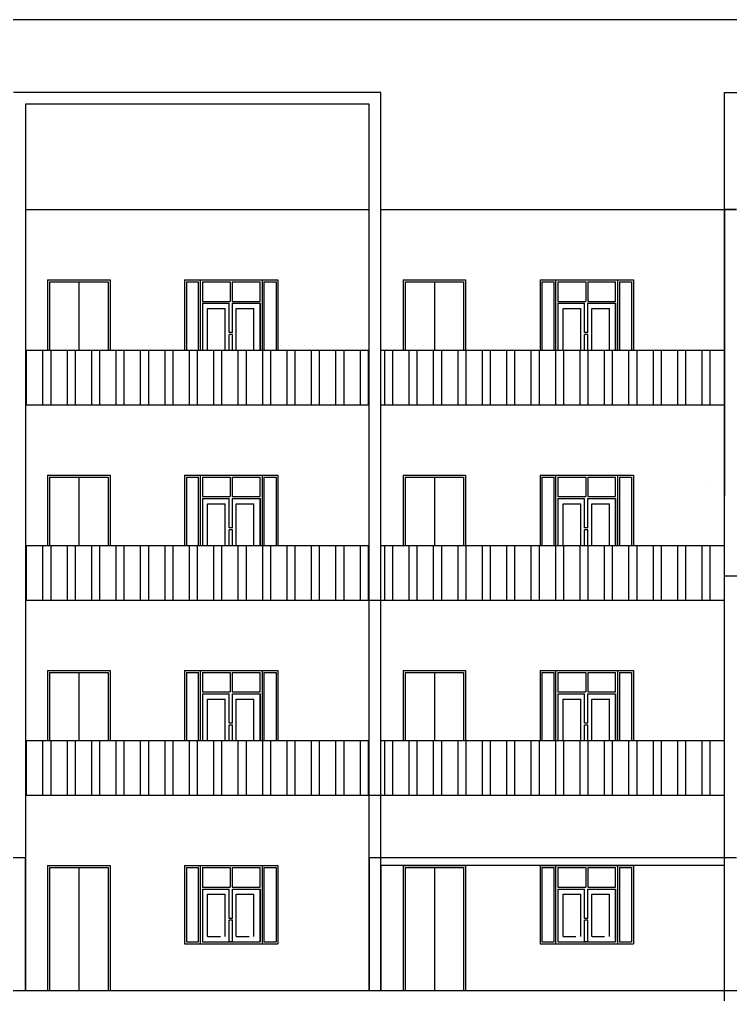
# Model space of a CAD drawing. Header units: metres. Extents: x -1744 to -758, y -4183 to -3914.
# Drawn here: x -857.65 to -843.78, y -4106.09 to -4087.07 of the extents above; entities that cross this region are included whole.
import ezdxf

# ---------------------------------------------------------------- set-up
doc = ezdxf.new("R2010")
doc.units = ezdxf.units.M
doc.linetypes.add('DASHED2', pattern=[0.375, 0.25, -0.125])
doc.layers.add('08-HATCHING', color=8, linetype='Continuous')
doc.layers.add('WALL', color=7, linetype='Continuous')
doc.layers.add('A_---WALLS', color=255, linetype='Continuous', lineweight=30)
doc.layers.add('by block', color=252, linetype='Continuous', lineweight=30)

# ---------------------------------------------------------------- blocks, each defined once
blk = doc.blocks.new('A$C1C9B1590')
for p, q in [((761.594, 84.566), (761.594, 94.472)), ((761.594, 94.472), (772.414, 94.472)), ((747.954, 92.186), (754.659, 92.186)), ((747.954, 92.186), (754.659, 92.186)), ((754.888, 92.186), (761.822, 92.186)), ((754.888, 92.186), (761.594, 92.186)), ((748.388, 90.814), (749.607, 90.814)), ((748.388, 90.814), (748.388, 89.443)), ((748.426, 90.776), (748.426, 89.443)), ((748.426, 90.776), (749.569, 90.776)), ((748.998, 90.776), (748.998, 89.443)), ((749.569, 90.776), (749.569, 89.443)), ((749.607, 90.814), (749.607, 89.443)), ((751.059, 90.814), (751.059, 89.443)), ((751.059, 90.814), (752.881, 90.814)), ((751.097, 90.776), (751.097, 89.443)), ((751.097, 90.776), (751.332, 90.776)), ((751.332, 89.443), (751.332, 90.776)), ((751.37, 89.443), (751.37, 90.814)), ((751.37, 90.814), (752.881, 90.814)), ((751.408, 90.776), (751.408, 90.395)), ((751.408, 90.776), (751.951, 90.776)), ((751.951, 90.776), (751.951, 90.395)), ((751.989, 90.776), (751.989, 90.395)), ((751.989, 90.776), (752.532, 90.776)), ((752.532, 90.395), (752.532, 90.776)), ((752.57, 90.814), (752.57, 89.443)), ((752.57, 90.776), (752.57, 90.147)), ((752.608, 90.776), (752.843, 90.776)), ((752.608, 90.776), (752.608, 89.443)), ((752.843, 90.776), (752.843, 89.443)), ((752.881, 90.814), (752.881, 89.443)), ((755.322, 90.814), (756.541, 90.814)), ((755.322, 90.814), (755.322, 89.443)), ((755.36, 90.776), (755.36, 89.443)), ((755.36, 90.776), (756.503, 90.776)), ((755.932, 90.776), (755.932, 89.443)), ((756.503, 90.776), (756.503, 89.443)), ((756.541, 90.814), (756.541, 89.443)), ((757.993, 90.814), (757.993, 89.443)), ((757.993, 90.814), (759.815, 90.814)), ((758.031, 90.776), (758.266, 90.776)), ((758.031, 90.776), (758.031, 89.443)), ((758.266, 89.443), (758.266, 90.776)), ((758.304, 89.443), (758.304, 90.814)), ((758.304, 90.814), (759.815, 90.814)), ((758.342, 90.776), (758.885, 90.776)), ((758.342, 90.776), (758.342, 90.395)), ((758.885, 90.776), (758.885, 90.395)), ((758.923, 90.776), (758.923, 90.395)), ((758.923, 90.776), (759.466, 90.776)), ((759.466, 90.395), (759.466, 90.776)), ((759.504, 90.814), (759.504, 89.443)), ((759.504, 90.776), (759.504, 90.147)), ((759.542, 90.776), (759.777, 90.776)), ((759.542, 90.776), (759.542, 89.443)), ((759.777, 90.776), (759.777, 89.443)), ((759.815, 90.814), (759.815, 89.443)), ((751.408, 90.395), (751.951, 90.395)), ((751.989, 90.395), (752.532, 90.395)), ((758.342, 90.395), (758.885, 90.395)), ((758.923, 90.395), (759.466, 90.395)), ((751.408, 90.357), (751.928, 90.357)), ((751.408, 90.357), (751.408, 89.443)), ((751.509, 89.443), (751.509, 90.255)), ((751.509, 90.255), (751.852, 90.255)), ((751.852, 89.443), (751.852, 90.255)), ((751.928, 89.785), (751.928, 90.357)), ((751.992, 90.357), (752.532, 90.357)), ((751.992, 89.785), (751.992, 90.357)), ((752.068, 89.443), (752.068, 90.255)), ((752.068, 90.255), (752.411, 90.255)), ((752.411, 89.443), (752.411, 90.255)), ((752.532, 90.357), (752.532, 89.443)), ((752.532, 89.443), (752.532, 90.357)), ((758.342, 90.357), (758.863, 90.357)), ((758.342, 90.357), (758.342, 89.443)), ((758.444, 90.255), (758.786, 90.255)), ((758.444, 89.443), (758.444, 90.255)), ((758.786, 89.443), (758.786, 90.255)), ((758.863, 89.785), (758.863, 90.357)), ((758.926, 89.785), (758.926, 90.357)), ((758.926, 90.357), (759.466, 90.357)), ((759.002, 89.443), (759.002, 90.255)), ((759.002, 90.255), (759.345, 90.255)), ((759.345, 89.443), (759.345, 90.255)), ((759.466, 89.443), (759.466, 90.357)), ((759.466, 90.357), (759.466, 89.443)), ((751.928, 89.443), (751.928, 89.747)), ((751.992, 89.443), (751.992, 89.747)), ((758.863, 89.443), (758.863, 89.747)), ((758.926, 89.443), (758.926, 89.747)), ((747.954, 89.443), (754.659, 89.443)), ((754.888, 89.443), (761.594, 89.443)), ((754.888, 89.443), (761.594, 89.443)), ((747.954, 88.376), (754.659, 88.376)), ((754.888, 88.376), (761.594, 88.376)), ((748.388, 87.004), (748.388, 85.633)), ((748.388, 87.004), (749.607, 87.004)), ((748.426, 86.966), (748.426, 85.633)), ((748.426, 86.966), (749.569, 86.966)), ((748.998, 86.966), (748.998, 85.633)), ((749.569, 86.966), (749.569, 85.633)), ((749.607, 87.004), (749.607, 85.633)), ((751.059, 87.004), (751.059, 85.633)), ((751.059, 87.004), (752.881, 87.004)), ((751.097, 86.966), (751.097, 85.633)), ((751.097, 86.966), (751.332, 86.966)), ((751.332, 85.633), (751.332, 86.966)), ((751.37, 85.633), (751.37, 87.004)), ((751.37, 87.004), (752.881, 87.004)), ((751.408, 86.966), (751.951, 86.966)), ((751.408, 86.966), (751.408, 86.585)), ((751.951, 86.966), (751.951, 86.585)), ((751.989, 86.966), (752.532, 86.966)), ((751.989, 86.966), (751.989, 86.585)), ((752.532, 86.585), (752.532, 86.966)), ((752.57, 87.004), (752.57, 85.633)), ((752.57, 86.966), (752.57, 86.337)), ((752.608, 86.966), (752.608, 85.633)), ((752.608, 86.966), (752.843, 86.966)), ((752.843, 86.966), (752.843, 85.633)), ((752.881, 87.004), (752.881, 85.633)), ((755.322, 87.004), (755.322, 85.633)), ((755.322, 87.004), (756.541, 87.004)), ((755.36, 86.966), (755.36, 85.633)), ((755.36, 86.966), (756.503, 86.966)), ((755.932, 86.966), (755.932, 85.633)), ((756.503, 86.966), (756.503, 85.633)), ((756.541, 87.004), (756.541, 85.633)), ((757.993, 87.004), (757.993, 85.633)), ((757.993, 87.004), (759.815, 87.004)), ((758.031, 86.966), (758.031, 85.633)), ((758.031, 86.966), (758.266, 86.966)), ((758.266, 85.633), (758.266, 86.966)), ((758.304, 85.633), (758.304, 87.004)), ((758.304, 87.004), (759.815, 87.004)), ((758.342, 86.966), (758.342, 86.585)), ((758.342, 86.966), (758.885, 86.966)), ((758.885, 86.966), (758.885, 86.585)), ((758.923, 86.966), (758.923, 86.585)), ((758.923, 86.966), (759.466, 86.966)), ((759.466, 86.585), (759.466, 86.966)), ((759.504, 87.004), (759.504, 85.633)), ((759.504, 86.966), (759.504, 86.337)), ((759.542, 86.966), (759.542, 85.633)), ((759.542, 86.966), (759.777, 86.966)), ((759.777, 86.966), (759.777, 85.633)), ((759.815, 87.004), (759.815, 85.633)), ((751.408, 86.585), (751.951, 86.585)), ((751.989, 86.585), (752.532, 86.585)), ((758.342, 86.585), (758.885, 86.585)), ((758.923, 86.585), (759.466, 86.585)), ((751.408, 86.547), (751.928, 86.547)), ((751.408, 86.547), (751.408, 85.633)), ((751.509, 85.633), (751.509, 86.445)), ((751.509, 86.445), (751.852, 86.445)), ((751.852, 85.633), (751.852, 86.445)), ((751.928, 85.975), (751.928, 86.547)), ((751.992, 85.975), (751.992, 86.547)), ((751.992, 86.547), (752.532, 86.547)), ((752.068, 86.445), (752.411, 86.445)), ((752.068, 85.633), (752.068, 86.445)), ((752.411, 85.633), (752.411, 86.445)), ((752.532, 85.633), (752.532, 86.547)), ((752.532, 86.547), (752.532, 85.633)), ((758.342, 86.547), (758.863, 86.547)), ((758.342, 86.547), (758.342, 85.633)), ((758.444, 85.633), (758.444, 86.445)), ((758.444, 86.445), (758.786, 86.445)), ((758.786, 85.633), (758.786, 86.445)), ((758.863, 85.975), (758.863, 86.547)), ((758.926, 85.975), (758.926, 86.547)), ((758.926, 86.547), (759.466, 86.547)), ((759.002, 85.633), (759.002, 86.445)), ((759.002, 86.445), (759.345, 86.445)), ((759.345, 85.633), (759.345, 86.445)), ((759.466, 86.547), (759.466, 85.633)), ((759.466, 85.633), (759.466, 86.547)), ((751.928, 85.633), (751.928, 85.937)), ((751.992, 85.633), (751.992, 85.937)), ((758.863, 85.633), (758.863, 85.937)), ((758.926, 85.633), (758.926, 85.937)), ((747.954, 85.633), (754.659, 85.633)), ((754.888, 85.633), (761.594, 85.633)), ((747.954, 84.566), (761.594, 84.566)), ((747.954, 84.566), (754.659, 84.566)), ((754.888, 84.566), (761.594, 84.566)), ((761.594, 80.756), (761.594, 84.566)), ((748.388, 83.194), (748.388, 81.823)), ((748.388, 83.194), (749.607, 83.194)), ((748.426, 83.156), (748.426, 81.823)), ((748.426, 83.156), (749.569, 83.156)), ((748.998, 83.156), (748.998, 81.823)), ((749.569, 83.156), (749.569, 81.823)), ((749.607, 83.194), (749.607, 81.823)), ((751.059, 83.194), (751.059, 81.823)), ((751.059, 83.194), (752.881, 83.194)), ((751.097, 83.156), (751.097, 81.823)), ((751.097, 83.156), (751.332, 83.156)), ((751.332, 81.823), (751.332, 83.156)), ((751.37, 81.823), (751.37, 83.194)), ((751.37, 83.194), (752.881, 83.194)), ((751.408, 83.156), (751.951, 83.156)), ((751.408, 83.156), (751.408, 82.775)), ((751.951, 83.156), (751.951, 82.775)), ((751.989, 83.156), (752.532, 83.156)), ((751.989, 83.156), (751.989, 82.775)), ((752.532, 82.775), (752.532, 83.156)), ((752.57, 83.194), (752.57, 81.823)), ((752.57, 83.156), (752.57, 82.527)), ((752.608, 83.156), (752.608, 81.823)), ((752.608, 83.156), (752.843, 83.156)), ((752.843, 83.156), (752.843, 81.823)), ((752.881, 83.194), (752.881, 81.823)), ((755.322, 83.194), (755.322, 81.823)), ((755.322, 83.194), (756.541, 83.194)), ((755.36, 83.156), (755.36, 81.823)), ((755.36, 83.156), (756.503, 83.156)), ((755.932, 83.156), (755.932, 81.823)), ((756.503, 83.156), (756.503, 81.823)), ((756.541, 83.194), (756.541, 81.823)), ((757.993, 83.194), (757.993, 81.823)), ((757.993, 83.194), (759.815, 83.194)), ((758.031, 83.156), (758.031, 81.823)), ((758.031, 83.156), (758.266, 83.156)), ((758.266, 81.823), (758.266, 83.156)), ((758.304, 81.823), (758.304, 83.194)), ((758.304, 83.194), (759.815, 83.194)), ((758.342, 83.156), (758.342, 82.775)), ((758.342, 83.156), (758.885, 83.156)), ((758.885, 83.156), (758.885, 82.775)), ((758.923, 83.156), (758.923, 82.775)), ((758.923, 83.156), (759.466, 83.156)), ((759.466, 82.775), (759.466, 83.156)), ((759.504, 83.194), (759.504, 81.823)), ((759.504, 83.156), (759.504, 82.527)), ((759.542, 83.156), (759.542, 81.823)), ((759.542, 83.156), (759.777, 83.156)), ((759.777, 83.156), (759.777, 81.823)), ((759.815, 83.194), (759.815, 81.823)), ((751.408, 82.775), (751.951, 82.775)), ((751.989, 82.775), (752.532, 82.775)), ((758.342, 82.775), (758.885, 82.775)), ((758.923, 82.775), (759.466, 82.775)), ((751.408, 82.737), (751.928, 82.737)), ((751.408, 82.737), (751.408, 81.823)), ((751.509, 81.823), (751.509, 82.635)), ((751.509, 82.635), (751.852, 82.635)), ((751.852, 81.823), (751.852, 82.635)), ((751.928, 82.165), (751.928, 82.737)), ((751.992, 82.165), (751.992, 82.737)), ((751.992, 82.737), (752.532, 82.737)), ((752.068, 82.635), (752.411, 82.635)), ((752.068, 81.823), (752.068, 82.635)), ((752.411, 81.823), (752.411, 82.635)), ((752.532, 81.823), (752.532, 82.737)), ((752.532, 82.737), (752.532, 81.823)), ((758.342, 82.737), (758.863, 82.737)), ((758.342, 82.737), (758.342, 81.823)), ((758.444, 81.823), (758.444, 82.635)), ((758.444, 82.635), (758.786, 82.635)), ((758.786, 81.823), (758.786, 82.635)), ((758.863, 82.165), (758.863, 82.737)), ((758.926, 82.165), (758.926, 82.737)), ((758.926, 82.737), (759.466, 82.737)), ((759.002, 81.823), (759.002, 82.635)), ((759.002, 82.635), (759.345, 82.635)), ((759.345, 81.823), (759.345, 82.635)), ((759.466, 82.737), (759.466, 81.823)), ((759.466, 81.823), (759.466, 82.737)), ((751.928, 81.823), (751.928, 82.127)), ((751.992, 81.823), (751.992, 82.127)), ((758.863, 81.823), (758.863, 82.127)), ((758.926, 81.823), (758.926, 82.127)), ((747.954, 81.823), (754.659, 81.823)), ((754.888, 81.823), (761.594, 81.823)), ((747.954, 80.756), (761.594, 80.756)), ((747.954, 80.756), (761.594, 80.756)), ((761.594, 76.946), (761.594, 80.756)), ((748.388, 79.384), (749.607, 79.384)), ((748.388, 79.384), (748.388, 76.946)), ((748.426, 79.346), (748.426, 76.946)), ((748.426, 79.346), (749.569, 79.346)), ((748.998, 79.346), (748.998, 76.946)), ((749.569, 79.346), (749.569, 76.946)), ((749.607, 79.384), (749.607, 76.946)), ((751.059, 79.384), (751.059, 77.86)), ((751.059, 79.384), (752.881, 79.384)), ((751.097, 79.346), (751.097, 77.898)), ((751.097, 79.346), (751.332, 79.346)), ((751.332, 77.898), (751.332, 79.346)), ((751.37, 77.86), (751.37, 79.384)), ((751.37, 79.384), (752.881, 79.384)), ((751.408, 79.346), (751.951, 79.346)), ((751.408, 79.346), (751.408, 78.965)), ((751.951, 79.346), (751.951, 78.965)), ((751.989, 79.346), (752.532, 79.346)), ((751.989, 79.346), (751.989, 78.965)), ((752.532, 78.965), (752.532, 79.346)), ((752.57, 79.384), (752.57, 77.86)), ((752.57, 79.346), (752.57, 78.717)), ((752.608, 79.346), (752.843, 79.346)), ((752.608, 79.346), (752.608, 77.898)), ((752.843, 79.346), (752.843, 77.898)), ((752.881, 79.384), (752.881, 77.86)), ((755.322, 79.384), (756.541, 79.384)), ((755.322, 79.384), (755.322, 76.946)), ((755.36, 79.346), (755.36, 76.946)), ((755.36, 79.346), (756.503, 79.346)), ((755.932, 79.346), (755.932, 76.946)), ((756.503, 79.346), (756.503, 76.946)), ((756.541, 79.384), (756.541, 76.946)), ((757.993, 79.384), (759.815, 79.384)), ((757.993, 79.384), (757.993, 77.86)), ((758.031, 79.346), (758.266, 79.346)), ((758.031, 79.346), (758.031, 77.898)), ((758.266, 77.898), (758.266, 79.346)), ((758.304, 77.86), (758.304, 79.384)), ((758.304, 79.384), (759.815, 79.384)), ((758.342, 79.346), (758.342, 78.965)), ((758.342, 79.346), (758.885, 79.346)), ((758.885, 79.346), (758.885, 78.965)), ((758.923, 79.346), (758.923, 78.965)), ((758.923, 79.346), (759.466, 79.346)), ((759.466, 78.965), (759.466, 79.346)), ((759.504, 79.384), (759.504, 77.86)), ((759.504, 79.346), (759.504, 78.717)), ((759.542, 79.346), (759.777, 79.346)), ((759.542, 79.346), (759.542, 77.898)), ((759.777, 79.346), (759.777, 77.898)), ((759.815, 79.384), (759.815, 77.86)), ((751.408, 78.965), (751.951, 78.965)), ((751.989, 78.965), (752.532, 78.965)), ((758.342, 78.965), (758.885, 78.965)), ((758.923, 78.965), (759.466, 78.965)), ((751.408, 78.927), (751.928, 78.927)), ((751.408, 78.927), (751.408, 77.898)), ((751.509, 78.825), (751.852, 78.825)), ((751.509, 78), (751.509, 78.825)), ((751.852, 78), (751.852, 78.825)), ((751.928, 78.355), (751.928, 78.927)), ((751.992, 78.355), (751.992, 78.927)), ((751.992, 78.927), (752.532, 78.927)), ((752.068, 78.825), (752.411, 78.825)), ((752.068, 78), (752.068, 78.825)), ((752.411, 78), (752.411, 78.825)), ((752.532, 77.898), (752.532, 78.927)), ((752.532, 78.927), (752.532, 77.898)), ((758.342, 78.927), (758.342, 77.898)), ((758.342, 78.927), (758.863, 78.927)), ((758.444, 78), (758.444, 78.825)), ((758.444, 78.825), (758.786, 78.825)), ((758.786, 78), (758.786, 78.825)), ((758.863, 78.355), (758.863, 78.927)), ((758.926, 78.355), (758.926, 78.927)), ((758.926, 78.927), (759.466, 78.927)), ((759.002, 78.825), (759.345, 78.825)), ((759.002, 78), (759.002, 78.825)), ((759.345, 78), (759.345, 78.825)), ((759.466, 78.927), (759.466, 77.898)), ((759.466, 77.898), (759.466, 78.927)), ((751.928, 77.898), (751.928, 78.317)), ((751.992, 77.898), (751.992, 78.317)), ((758.863, 77.898), (758.863, 78.317)), ((758.926, 77.898), (758.926, 78.317)), ((751.059, 77.86), (751.846, 77.86)), ((751.059, 77.86), (752.881, 77.86)), ((751.097, 77.898), (751.332, 77.898)), ((751.37, 77.86), (752.881, 77.86)), ((751.408, 77.898), (751.954, 77.898)), ((751.989, 77.898), (751.928, 77.898)), ((751.992, 77.898), (751.951, 77.898)), ((751.967, 77.898), (752.532, 77.898)), ((752.608, 77.898), (752.843, 77.898)), ((757.993, 77.86), (758.78, 77.86)), ((757.993, 77.86), (759.815, 77.86)), ((758.031, 77.898), (758.266, 77.898)), ((758.304, 77.86), (759.815, 77.86)), ((758.342, 77.898), (758.888, 77.898)), ((758.923, 77.898), (758.863, 77.898)), ((758.926, 77.898), (758.885, 77.898)), ((758.901, 77.898), (759.466, 77.898)), ((759.542, 77.898), (759.777, 77.898)), ((708.963, 76.946), (824.879, 76.946))]:
    blk.add_line(p, q)
at = {"linetype": 'DASHED2'}
for p, q in [((751.992, 89.785), (751.928, 89.785)), ((751.992, 89.747), (751.928, 89.747)), ((758.926, 89.785), (758.863, 89.785)), ((758.926, 89.747), (758.863, 89.747)), ((751.992, 85.975), (751.928, 85.975)), ((751.992, 85.937), (751.928, 85.937)), ((758.926, 85.975), (758.863, 85.975)), ((758.926, 85.937), (758.863, 85.937)), ((751.992, 82.165), (751.928, 82.165)), ((751.992, 82.127), (751.928, 82.127)), ((758.926, 82.165), (758.863, 82.165)), ((758.926, 82.127), (758.863, 82.127)), ((751.992, 78.355), (751.928, 78.355)), ((751.992, 78.317), (751.928, 78.317)), ((758.926, 78.355), (758.863, 78.355)), ((758.926, 78.317), (758.863, 78.317)), ((751.509, 78), (751.852, 78)), ((751.992, 77.898), (751.928, 77.898)), ((752.068, 78), (752.411, 78)), ((758.444, 78), (758.786, 78)), ((758.926, 77.898), (758.863, 77.898)), ((759.002, 78), (759.345, 78))]:
    blk.add_line(p, q, dxfattribs=at)
at = {"layer": '08-HATCHING', "linetype": 'Continuous'}
for p, q in [((747.979, 92.185), (747.979, 92.186)), ((748.296, 92.185), (748.296, 92.186)), ((748.455, 92.185), (748.455, 92.186)), ((748.773, 92.185), (748.773, 92.186)), ((748.931, 92.185), (748.931, 92.186)), ((749.249, 92.185), (749.249, 92.186)), ((749.408, 92.185), (749.408, 92.186)), ((749.725, 92.185), (749.725, 92.186)), ((749.884, 92.185), (749.884, 92.186)), ((750.201, 92.185), (750.201, 92.186)), ((750.36, 92.185), (750.36, 92.186)), ((750.678, 92.185), (750.678, 92.186)), ((750.836, 92.185), (750.836, 92.186)), ((751.154, 92.185), (751.154, 92.186)), ((751.313, 92.185), (751.313, 92.186)), ((751.63, 92.185), (751.63, 92.186)), ((751.789, 92.185), (751.789, 92.186)), ((752.106, 92.185), (752.106, 92.186)), ((752.265, 92.185), (752.265, 92.186)), ((752.583, 92.185), (752.583, 92.186)), ((752.741, 92.185), (752.741, 92.186)), ((753.059, 92.185), (753.059, 92.186)), ((753.218, 92.185), (753.218, 92.186)), ((753.535, 92.185), (753.535, 92.186)), ((753.694, 92.185), (753.694, 92.186)), ((754.011, 92.185), (754.011, 92.186)), ((754.17, 92.185), (754.17, 92.186)), ((754.488, 92.185), (754.488, 92.186)), ((754.646, 92.185), (754.646, 92.186)), ((754.964, 92.185), (754.964, 92.186)), ((755.123, 92.185), (755.123, 92.186)), ((755.44, 92.185), (755.44, 92.186)), ((755.599, 92.185), (755.599, 92.186)), ((755.916, 92.185), (755.916, 92.186)), ((756.075, 92.185), (756.075, 92.186)), ((756.393, 92.185), (756.393, 92.186)), ((756.551, 92.185), (756.551, 92.186)), ((756.869, 92.185), (756.869, 92.186)), ((757.028, 92.185), (757.028, 92.186)), ((757.345, 92.185), (757.345, 92.186)), ((757.504, 92.185), (757.504, 92.186)), ((757.821, 92.185), (757.821, 92.186)), ((757.98, 92.185), (757.98, 92.186)), ((758.298, 92.185), (758.298, 92.186)), ((758.456, 92.185), (758.456, 92.186)), ((758.774, 92.185), (758.774, 92.186)), ((758.933, 92.185), (758.933, 92.186)), ((759.25, 92.185), (759.25, 92.186)), ((759.409, 92.185), (759.409, 92.186)), ((759.726, 92.185), (759.726, 92.186)), ((759.885, 92.185), (759.885, 92.186)), ((760.203, 92.185), (760.203, 92.186)), ((760.361, 92.185), (760.361, 92.186)), ((760.679, 92.185), (760.679, 92.186)), ((760.838, 92.185), (760.838, 92.186)), ((761.155, 92.185), (761.155, 92.186)), ((761.314, 92.185), (761.314, 92.186)), ((747.979, 88.375), (747.979, 89.441)), ((748.296, 88.375), (748.296, 89.441)), ((748.455, 88.375), (748.455, 89.441)), ((748.773, 88.375), (748.773, 89.441)), ((748.931, 88.375), (748.931, 89.441)), ((749.249, 88.375), (749.249, 89.441)), ((749.408, 88.375), (749.408, 89.441)), ((749.725, 88.375), (749.725, 89.441)), ((749.884, 88.375), (749.884, 89.441)), ((750.201, 88.375), (750.201, 89.441)), ((750.36, 88.375), (750.36, 89.441)), ((750.678, 88.375), (750.678, 89.441)), ((750.836, 88.375), (750.836, 89.441)), ((751.154, 88.375), (751.154, 89.441)), ((751.313, 88.375), (751.313, 89.441)), ((751.63, 88.375), (751.63, 89.441)), ((751.789, 88.375), (751.789, 89.441)), ((752.106, 88.375), (752.106, 89.441)), ((752.265, 88.375), (752.265, 89.441)), ((752.583, 88.375), (752.583, 89.441)), ((752.741, 88.375), (752.741, 89.441)), ((753.059, 88.375), (753.059, 89.441)), ((753.218, 88.375), (753.218, 89.441)), ((753.535, 88.375), (753.535, 89.441)), ((753.694, 88.375), (753.694, 89.441)), ((754.011, 88.375), (754.011, 89.441)), ((754.17, 88.375), (754.17, 89.441)), ((754.488, 88.375), (754.488, 89.441)), ((754.646, 88.375), (754.646, 89.441)), ((754.964, 88.375), (754.964, 89.441)), ((755.123, 88.375), (755.123, 89.441)), ((755.44, 88.375), (755.44, 89.441)), ((755.599, 88.375), (755.599, 89.441)), ((755.916, 88.375), (755.916, 89.441)), ((756.075, 88.375), (756.075, 89.441)), ((756.393, 88.375), (756.393, 89.441)), ((756.551, 88.375), (756.551, 89.441)), ((756.869, 88.375), (756.869, 89.441)), ((757.028, 88.375), (757.028, 89.441)), ((757.345, 88.375), (757.345, 89.441)), ((757.504, 88.375), (757.504, 89.441)), ((757.821, 88.375), (757.821, 89.441)), ((757.98, 88.375), (757.98, 89.441)), ((758.298, 88.375), (758.298, 89.441)), ((758.456, 88.375), (758.456, 89.441)), ((758.774, 88.375), (758.774, 89.441)), ((758.933, 88.375), (758.933, 89.441)), ((759.25, 88.375), (759.25, 89.441)), ((759.409, 88.375), (759.409, 89.441)), ((759.726, 88.375), (759.726, 89.441)), ((759.885, 88.375), (759.885, 89.441)), ((760.203, 88.375), (760.203, 89.441)), ((760.361, 88.375), (760.361, 89.441)), ((760.679, 88.375), (760.679, 89.441)), ((760.838, 88.375), (760.838, 89.441)), ((761.155, 88.375), (761.155, 89.441)), ((761.314, 88.375), (761.314, 89.441)), ((761.314, 86.819), (761.314, 86.82)), ((747.979, 84.565), (747.979, 85.631)), ((748.296, 84.565), (748.296, 85.631)), ((748.455, 84.565), (748.455, 85.631)), ((748.773, 84.565), (748.773, 85.631)), ((748.931, 84.565), (748.931, 85.631)), ((749.249, 84.565), (749.249, 85.631)), ((749.408, 84.565), (749.408, 85.631)), ((749.725, 84.565), (749.725, 85.631)), ((749.884, 84.565), (749.884, 85.631)), ((750.201, 84.565), (750.201, 85.631)), ((750.36, 84.565), (750.36, 85.631)), ((750.678, 84.565), (750.678, 85.631)), ((750.836, 84.565), (750.836, 85.631)), ((751.154, 84.565), (751.154, 85.631)), ((751.313, 84.565), (751.313, 85.631)), ((751.63, 84.565), (751.63, 85.631)), ((751.789, 84.565), (751.789, 85.631)), ((752.106, 84.565), (752.106, 85.631)), ((752.265, 84.565), (752.265, 85.631)), ((752.583, 84.565), (752.583, 85.631)), ((752.741, 84.565), (752.741, 85.631)), ((753.059, 84.565), (753.059, 85.631)), ((753.218, 84.565), (753.218, 85.631)), ((753.535, 84.565), (753.535, 85.631)), ((753.694, 84.565), (753.694, 85.631)), ((754.011, 84.565), (754.011, 85.631)), ((754.17, 84.565), (754.17, 85.631)), ((754.488, 84.565), (754.488, 85.631)), ((754.646, 84.565), (754.646, 85.631)), ((754.964, 84.565), (754.964, 85.631)), ((755.123, 84.565), (755.123, 85.631)), ((755.44, 84.565), (755.44, 85.631)), ((755.599, 84.565), (755.599, 85.631)), ((755.916, 84.565), (755.916, 85.631)), ((756.075, 84.565), (756.075, 85.631)), ((756.393, 84.565), (756.393, 85.631)), ((756.551, 84.565), (756.551, 85.631)), ((756.869, 84.565), (756.869, 85.631)), ((757.028, 84.565), (757.028, 85.631)), ((757.345, 84.565), (757.345, 85.631)), ((757.504, 84.565), (757.504, 85.631)), ((757.821, 84.565), (757.821, 85.631)), ((757.98, 84.565), (757.98, 85.631)), ((758.298, 84.565), (758.298, 85.631)), ((758.456, 84.565), (758.456, 85.631)), ((758.774, 84.565), (758.774, 85.631)), ((758.933, 84.565), (758.933, 85.631)), ((759.25, 84.565), (759.25, 85.631)), ((759.409, 84.565), (759.409, 85.631)), ((759.726, 84.565), (759.726, 85.631)), ((759.885, 84.565), (759.885, 85.631)), ((760.203, 84.565), (760.203, 85.631)), ((760.361, 84.565), (760.361, 85.631)), ((760.679, 84.565), (760.679, 85.631)), ((760.838, 84.565), (760.838, 85.631)), ((761.155, 84.565), (761.155, 85.631)), ((761.314, 84.565), (761.314, 85.631)), ((747.979, 84.565), (747.979, 84.566)), ((748.296, 84.565), (748.296, 84.566)), ((748.455, 84.565), (748.455, 84.566)), ((748.773, 84.565), (748.773, 84.566)), ((748.931, 84.565), (748.931, 84.566)), ((749.249, 84.565), (749.249, 84.566)), ((749.408, 84.565), (749.408, 84.566)), ((749.725, 84.565), (749.725, 84.566)), ((749.884, 84.565), (749.884, 84.566)), ((750.201, 84.565), (750.201, 84.566)), ((750.36, 84.565), (750.36, 84.566)), ((750.678, 84.565), (750.678, 84.566)), ((750.836, 84.565), (750.836, 84.566)), ((751.154, 84.565), (751.154, 84.566)), ((751.313, 84.565), (751.313, 84.566)), ((751.63, 84.565), (751.63, 84.566)), ((751.789, 84.565), (751.789, 84.566)), ((752.106, 84.565), (752.106, 84.566)), ((752.265, 84.565), (752.265, 84.566)), ((752.583, 84.565), (752.583, 84.566)), ((752.741, 84.565), (752.741, 84.566)), ((753.059, 84.565), (753.059, 84.566)), ((753.218, 84.565), (753.218, 84.566)), ((753.535, 84.565), (753.535, 84.566)), ((753.694, 84.565), (753.694, 84.566)), ((754.011, 84.565), (754.011, 84.566)), ((754.17, 84.565), (754.17, 84.566)), ((754.488, 84.565), (754.488, 84.566)), ((754.646, 84.565), (754.646, 84.566)), ((754.964, 84.565), (754.964, 84.566)), ((755.123, 84.565), (755.123, 84.566)), ((755.44, 84.565), (755.44, 84.566)), ((755.599, 84.565), (755.599, 84.566)), ((755.916, 84.565), (755.916, 84.566)), ((756.075, 84.565), (756.075, 84.566)), ((756.393, 84.565), (756.393, 84.566)), ((756.551, 84.565), (756.551, 84.566)), ((756.869, 84.565), (756.869, 84.566)), ((757.028, 84.565), (757.028, 84.566)), ((757.345, 84.565), (757.345, 84.566)), ((757.504, 84.565), (757.504, 84.566)), ((757.821, 84.565), (757.821, 84.566)), ((757.98, 84.565), (757.98, 84.566)), ((758.298, 84.565), (758.298, 84.566)), ((758.456, 84.565), (758.456, 84.566)), ((758.774, 84.565), (758.774, 84.566)), ((758.933, 84.565), (758.933, 84.566)), ((759.25, 84.565), (759.25, 84.566)), ((759.409, 84.565), (759.409, 84.566)), ((759.726, 84.565), (759.726, 84.566)), ((759.885, 84.565), (759.885, 84.566)), ((760.203, 84.565), (760.203, 84.566)), ((760.361, 84.565), (760.361, 84.566)), ((760.679, 84.565), (760.679, 84.566)), ((760.838, 84.565), (760.838, 84.566)), ((761.155, 84.565), (761.155, 84.566)), ((747.979, 80.755), (747.979, 81.821)), ((748.296, 80.755), (748.296, 81.821)), ((748.455, 80.755), (748.455, 81.821)), ((748.773, 80.755), (748.773, 81.821)), ((748.931, 80.755), (748.931, 81.821)), ((749.249, 80.755), (749.249, 81.821)), ((749.408, 80.755), (749.408, 81.821)), ((749.725, 80.755), (749.725, 81.821)), ((749.884, 80.755), (749.884, 81.821)), ((750.201, 80.755), (750.201, 81.821)), ((750.36, 80.755), (750.36, 81.821)), ((750.678, 80.755), (750.678, 81.821)), ((750.836, 80.755), (750.836, 81.821)), ((751.154, 80.755), (751.154, 81.821)), ((751.313, 80.755), (751.313, 81.821)), ((751.63, 80.755), (751.63, 81.821)), ((751.789, 80.755), (751.789, 81.821)), ((752.106, 80.755), (752.106, 81.821)), ((752.265, 80.755), (752.265, 81.821)), ((752.583, 80.755), (752.583, 81.821)), ((752.741, 80.755), (752.741, 81.821)), ((753.059, 80.755), (753.059, 81.821)), ((753.218, 80.755), (753.218, 81.821)), ((753.535, 80.755), (753.535, 81.821)), ((753.694, 80.755), (753.694, 81.821)), ((754.011, 80.755), (754.011, 81.821)), ((754.17, 80.755), (754.17, 81.821)), ((754.488, 80.755), (754.488, 81.821)), ((754.646, 80.755), (754.646, 81.821)), ((754.964, 80.755), (754.964, 81.821)), ((755.123, 80.755), (755.123, 81.821)), ((755.44, 80.755), (755.44, 81.821)), ((755.599, 80.755), (755.599, 81.821)), ((755.916, 80.755), (755.916, 81.821)), ((756.075, 80.755), (756.075, 81.821)), ((756.393, 80.755), (756.393, 81.821)), ((756.551, 80.755), (756.551, 81.821)), ((756.869, 80.755), (756.869, 81.821)), ((757.028, 80.755), (757.028, 81.821)), ((757.345, 80.755), (757.345, 81.821)), ((757.504, 80.755), (757.504, 81.821)), ((757.821, 80.755), (757.821, 81.821)), ((757.98, 80.755), (757.98, 81.821)), ((758.298, 80.755), (758.298, 81.821)), ((758.456, 80.755), (758.456, 81.821)), ((758.774, 80.755), (758.774, 81.821)), ((758.933, 80.755), (758.933, 81.821)), ((759.25, 80.755), (759.25, 81.821)), ((759.409, 80.755), (759.409, 81.821)), ((759.726, 80.755), (759.726, 81.821)), ((759.885, 80.755), (759.885, 81.821)), ((760.203, 80.755), (760.203, 81.821)), ((760.361, 80.755), (760.361, 81.821)), ((760.679, 80.755), (760.679, 81.821)), ((760.838, 80.755), (760.838, 81.821)), ((761.155, 80.755), (761.155, 81.821)), ((761.314, 80.755), (761.314, 81.821)), ((747.979, 80.755), (747.979, 80.756)), ((748.296, 80.755), (748.296, 80.756)), ((748.455, 80.755), (748.455, 80.756)), ((748.773, 80.755), (748.773, 80.756)), ((748.931, 80.755), (748.931, 80.756)), ((749.249, 80.755), (749.249, 80.756)), ((749.408, 80.755), (749.408, 80.756)), ((749.725, 80.755), (749.725, 80.756)), ((749.884, 80.755), (749.884, 80.756)), ((750.201, 80.755), (750.201, 80.756)), ((750.36, 80.755), (750.36, 80.756)), ((750.678, 80.755), (750.678, 80.756)), ((750.836, 80.755), (750.836, 80.756)), ((751.154, 80.755), (751.154, 80.756)), ((751.313, 80.755), (751.313, 80.756)), ((751.63, 80.755), (751.63, 80.756)), ((751.789, 80.755), (751.789, 80.756)), ((752.106, 80.755), (752.106, 80.756)), ((752.265, 80.755), (752.265, 80.756)), ((752.583, 80.755), (752.583, 80.756)), ((752.741, 80.755), (752.741, 80.756)), ((753.059, 80.755), (753.059, 80.756)), ((753.218, 80.755), (753.218, 80.756)), ((753.535, 80.755), (753.535, 80.756)), ((753.694, 80.755), (753.694, 80.756)), ((754.011, 80.755), (754.011, 80.756)), ((754.17, 80.755), (754.17, 80.756)), ((754.488, 80.755), (754.488, 80.756)), ((754.646, 80.755), (754.646, 80.756)), ((754.964, 80.755), (754.964, 80.756)), ((755.123, 80.755), (755.123, 80.756)), ((755.44, 80.755), (755.44, 80.756)), ((755.599, 80.755), (755.599, 80.756)), ((755.916, 80.755), (755.916, 80.756)), ((756.075, 80.755), (756.075, 80.756)), ((756.393, 80.755), (756.393, 80.756)), ((756.551, 80.755), (756.551, 80.756)), ((756.869, 80.755), (756.869, 80.756)), ((757.028, 80.755), (757.028, 80.756)), ((757.345, 80.755), (757.345, 80.756)), ((757.504, 80.755), (757.504, 80.756)), ((757.821, 80.755), (757.821, 80.756)), ((757.98, 80.755), (757.98, 80.756)), ((758.298, 80.755), (758.298, 80.756)), ((758.456, 80.755), (758.456, 80.756)), ((758.774, 80.755), (758.774, 80.756)), ((758.933, 80.755), (758.933, 80.756)), ((759.25, 80.755), (759.25, 80.756)), ((759.409, 80.755), (759.409, 80.756)), ((759.726, 80.755), (759.726, 80.756)), ((759.885, 80.755), (759.885, 80.756)), ((760.203, 80.755), (760.203, 80.756)), ((760.361, 80.755), (760.361, 80.756)), ((760.679, 80.755), (760.679, 80.756)), ((760.838, 80.755), (760.838, 80.756)), ((761.155, 80.755), (761.155, 80.756)), ((761.314, 80.755), (761.314, 80.756))]:
    blk.add_line(p, q, dxfattribs=at)
at = {"layer": 'A_---WALLS'}
blk.add_lwpolyline([(705.419, 95.895), (845.898, 95.895), (845.898, 11.395), (705.419, 11.395)], close=True, dxfattribs=at)
at = {"layer": 'by block'}
for p, q in [((754.888, 94.472), (747.725, 94.472)), ((754.888, 84.566), (754.888, 94.472)), ((754.659, 94.243), (747.954, 94.243)), ((747.954, 94.243), (747.954, 84.566)), ((754.659, 84.566), (754.659, 94.243)), ((761.822, 92.186), (761.594, 92.186)), ((761.594, 92.186), (761.594, 86.591)), ((761.594, 84.566), (761.594, 86.591)), ((761.594, 85.036), (772.414, 85.036)), ((761.594, 85.036), (761.822, 85.036)), ((747.954, 84.566), (747.954, 80.756)), ((754.659, 80.756), (754.659, 84.566)), ((754.888, 80.756), (754.888, 84.566)), ((747.954, 80.756), (747.954, 76.946)), ((754.659, 76.946), (754.659, 80.756)), ((754.888, 76.946), (754.888, 80.756)), ((761.594, 76.489), (761.594, 80.756)), ((747.954, 79.537), (740.791, 79.537)), ((747.954, 76.946), (747.954, 79.537)), ((761.822, 79.537), (754.659, 79.537)), ((754.659, 79.537), (754.659, 76.946)), ((754.888, 79.384), (754.888, 76.946)), ((761.594, 79.384), (754.888, 79.384)), ((761.594, 76.946), (761.594, 79.384)), ((747.725, 76.946), (754.888, 76.946)), ((747.954, 76.946), (754.659, 76.946))]:
    blk.add_line(p, q, dxfattribs=at)

msp = doc.modelspace()

# ---------------------------------------------------------------- block references
at = {"layer": 'WALL'}
msp.add_blockref('A$C1C9B1590', (-1605.48862, -4182.96317), dxfattribs=at)

doc.saveas('drawing.dxf')
